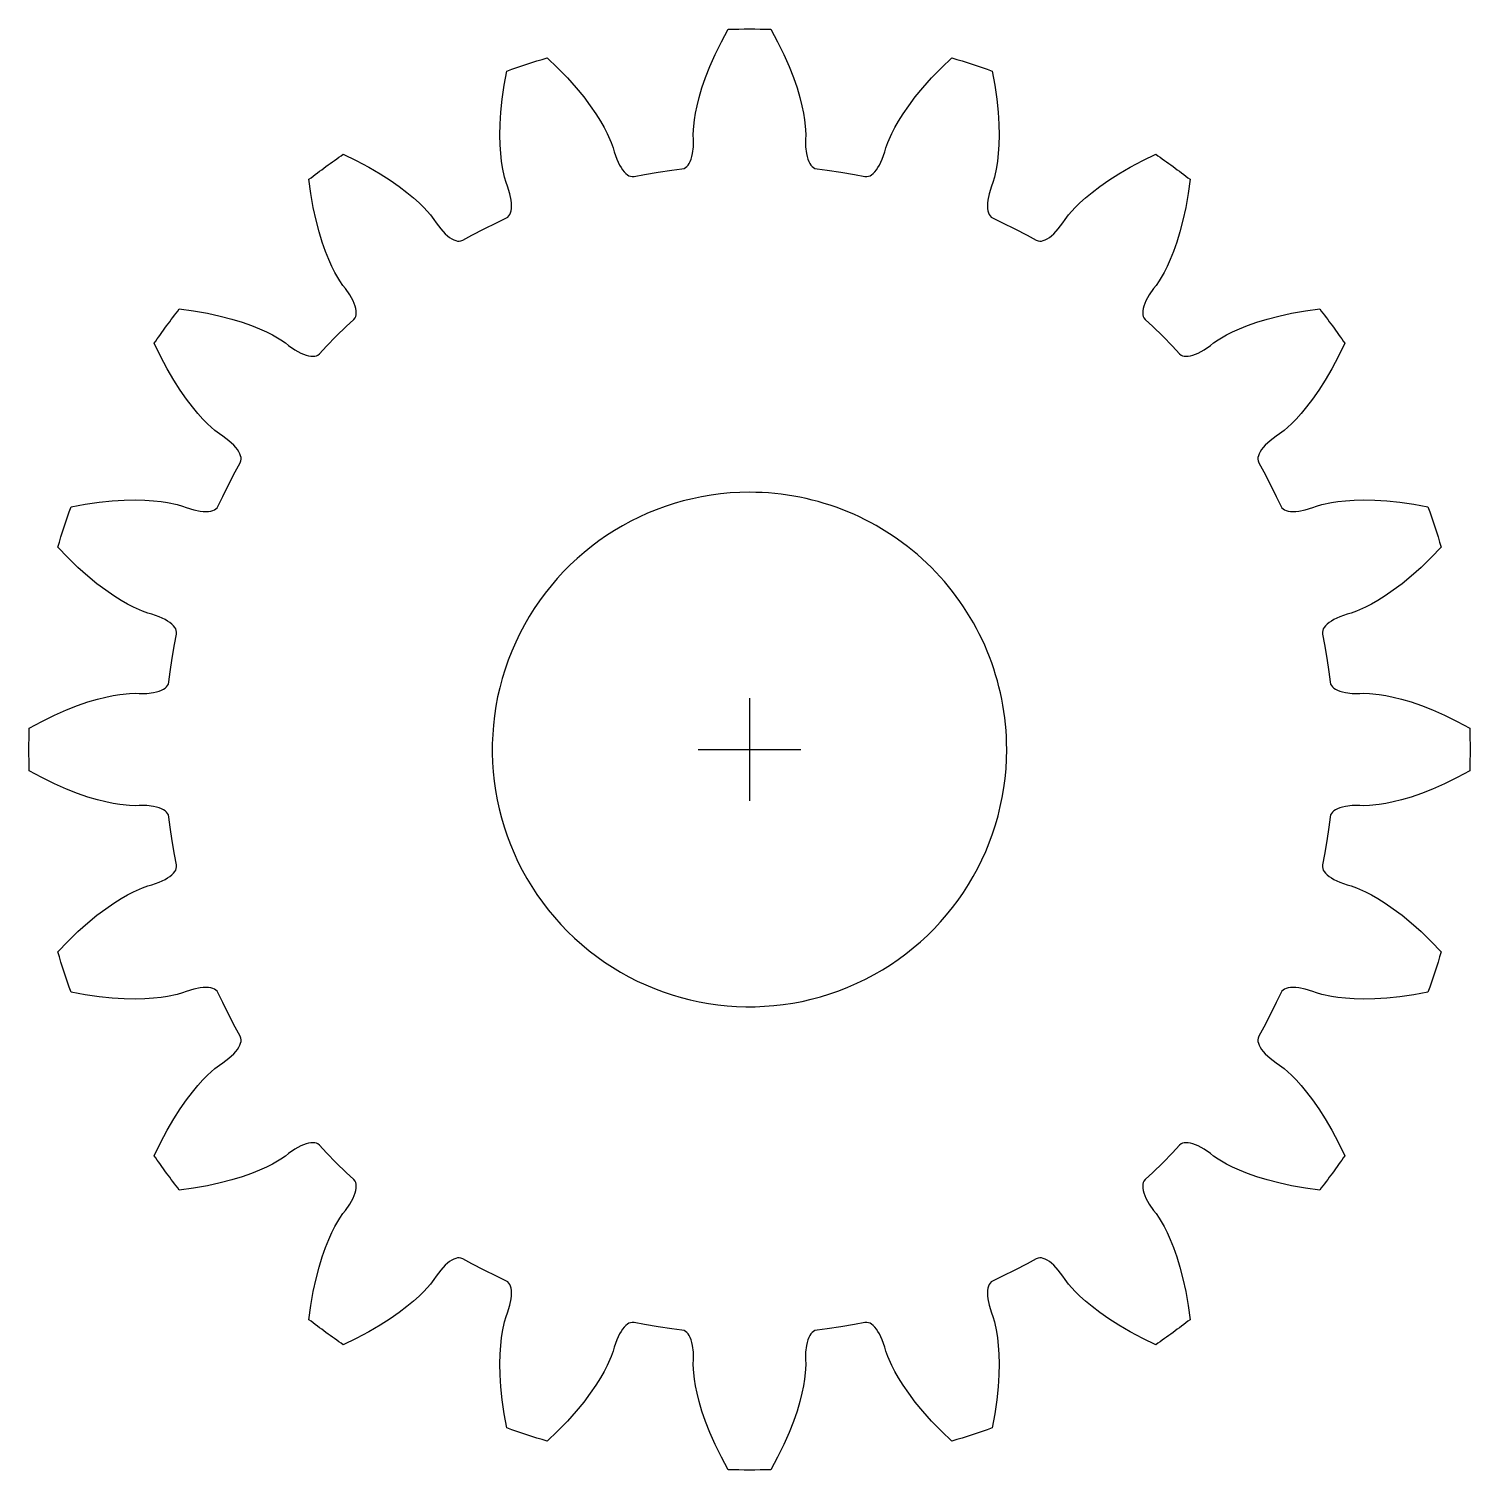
# Model space of a CAD drawing. Extents: x -7 to 7, y 51.7 to 65.7.
import ezdxf

# ---------------------------------------------------------------- set-up
doc = ezdxf.new("R2010")
doc.units = 0
doc.layers.get('0').update_dxf_attribs({"linetype": 'CONTINUOUS'})

msp = doc.modelspace()

# ---------------------------------------------------------------- linework, layer by layer
at = {"color": 7}
for points in [[(-1.966698, 65.417359), (-1.865176, 65.321144), (-1.769843, 65.223029), (-1.684392, 65.127339), (-1.611292, 65.038227), (-1.547332, 64.953256), (-1.492937, 64.874273), (-1.448248, 64.803199), (-1.411996, 64.73988), (-1.382275, 64.682574), (-1.34327, 64.594714), (-1.325258, 64.543187), (-1.315168, 64.506392), (-1.290879, 64.435053), (-1.263397, 64.375965), (-1.248761, 64.351058), (-1.233693, 64.329247), (-1.218318, 64.310542), (-1.202758, 64.294954), (-1.187133, 64.282474), (-1.171575, 64.273104), (-1.156213, 64.266824), (-1.141148, 64.263634), (-1.119406, 64.264566), (-1.020293, 64.283595), (-0.888483, 64.306051), (-0.756185, 64.325426), (-0.656042, 64.337956), (-0.635076, 64.343786), (-0.621735, 64.351476), (-0.609067, 64.3622), (-0.597167, 64.37592), (-0.586163, 64.392617), (-0.576181, 64.41225), (-0.567338, 64.434791), (-0.559748, 64.460191), (-0.553525, 64.488402), (-0.545648, 64.553091), (-0.544593, 64.628444), (-0.546367, 64.666556), (-0.545159, 64.721128), (-0.535214, 64.816741), (-0.524657, 64.880427), (-0.509746, 64.951849), (-0.489208, 65.033254), (-0.461882, 65.12518), (-0.42731, 65.225756), (-0.385324, 65.333096), (-0.333625, 65.450509), (-0.273278, 65.573281), (-0.206456, 65.69616)], [(0.206454, 65.69616), (0.273276, 65.573281), (0.333623, 65.450509), (0.385322, 65.333096), (0.427307, 65.225756), (0.461879, 65.12518), (0.489205, 65.033254), (0.509744, 64.951849), (0.524654, 64.880427), (0.535212, 64.816741), (0.545157, 64.721128), (0.546365, 64.666556), (0.544591, 64.628444), (0.545646, 64.553091), (0.553523, 64.488402), (0.559746, 64.460191), (0.567336, 64.434791), (0.576179, 64.41225), (0.586161, 64.392617), (0.597164, 64.37592), (0.609064, 64.3622), (0.621733, 64.351476), (0.635074, 64.343786), (0.65604, 64.337956), (0.756183, 64.325426), (0.888481, 64.306051), (1.020291, 64.283595), (1.119404, 64.264566), (1.141146, 64.263634), (1.156211, 64.266824), (1.171573, 64.273104), (1.187131, 64.282474), (1.202756, 64.294954), (1.218316, 64.310542), (1.233691, 64.329247), (1.248759, 64.351058), (1.263395, 64.375965), (1.290877, 64.435053), (1.315166, 64.506392), (1.325256, 64.543187), (1.343268, 64.594714), (1.382273, 64.682574), (1.411994, 64.73988), (1.448246, 64.803199), (1.492935, 64.874273), (1.54733, 64.953256), (1.61129, 65.038227), (1.68439, 65.127339), (1.769841, 65.223029), (1.865173, 65.321144), (1.966696, 65.417359)], [(-3.947335, 64.480665), (-3.821049, 64.420531), (-3.700064, 64.356678), (-3.589225, 64.292077), (-3.492166, 64.229916), (-3.405079, 64.168869), (-3.328939, 64.110561), (-3.264473, 64.056775), (-3.210429, 64.007758), (-3.164455, 63.962441), (-3.100209, 63.890934), (-3.067156, 63.847495), (-3.046189, 63.815619), (-3.001044, 63.755278), (-2.956648, 63.707573), (-2.935031, 63.688408), (-2.913961, 63.67232), (-2.893558, 63.659282), (-2.873943, 63.649266), (-2.855227, 63.642226), (-2.837535, 63.638116), (-2.820983, 63.636886), (-2.805669, 63.638506), (-2.78528, 63.646116), (-2.696898, 63.694841), (-2.578479, 63.756931), (-2.458643, 63.81624), (-2.367273, 63.859103), (-2.349135, 63.871128), (-2.338824, 63.882566), (-2.330094, 63.89668), (-2.323014, 63.913406), (-2.317704, 63.932686), (-2.314274, 63.954443), (-2.312834, 63.978613), (-2.313464, 64.005115), (-2.316264, 64.033868), (-2.328762, 64.097825), (-2.351044, 64.169816), (-2.364508, 64.205514), (-2.380222, 64.257787), (-2.400309, 64.351794), (-2.409949, 64.415625), (-2.417839, 64.488159), (-2.423459, 64.571927), (-2.425879, 64.667798), (-2.424079, 64.774136), (-2.417319, 64.889196), (-2.404433, 65.016838), (-2.384978, 65.15225), (-2.359399, 65.289763)], [(2.359397, 65.289763), (2.384976, 65.15225), (2.404431, 65.016838), (2.417317, 64.889196), (2.424077, 64.774136), (2.425877, 64.667798), (2.423457, 64.571927), (2.417837, 64.488159), (2.409947, 64.415625), (2.400307, 64.351794), (2.38022, 64.257787), (2.364506, 64.205514), (2.351042, 64.169816), (2.32876, 64.097825), (2.316262, 64.033868), (2.313462, 64.005115), (2.312831, 63.978613), (2.314271, 63.954443), (2.317701, 63.932686), (2.323012, 63.913406), (2.330092, 63.89668), (2.338822, 63.882566), (2.349133, 63.871128), (2.367271, 63.859103), (2.458641, 63.81624), (2.578476, 63.756931), (2.696896, 63.694841), (2.785278, 63.646116), (2.805667, 63.638506), (2.820981, 63.636886), (2.837533, 63.638116), (2.855225, 63.642226), (2.873941, 63.649266), (2.893556, 63.659282), (2.913959, 63.67232), (2.935029, 63.688408), (2.956646, 63.707573), (3.001042, 63.755278), (3.046187, 63.815619), (3.067154, 63.847495), (3.100207, 63.890934), (3.164453, 63.962441), (3.210427, 64.007758), (3.264471, 64.056775), (3.328936, 64.110561), (3.405076, 64.168869), (3.492163, 64.229916), (3.589223, 64.292077), (3.700062, 64.356678), (3.821047, 64.420531), (3.947333, 64.480665)], [(-5.541578, 62.977772), (-5.40289, 62.959605), (-5.268094, 62.936263), (-5.142717, 62.909075), (-5.031199, 62.879948), (-4.92951, 62.8488), (-4.839078, 62.816874), (-4.761148, 62.785641), (-4.694602, 62.755723), (-4.636874, 62.726831), (-4.553676, 62.678677), (-4.508817, 62.647578), (-4.479027, 62.623741), (-4.417445, 62.580303), (-4.36048, 62.548653), (-4.333999, 62.537106), (-4.308989, 62.528316), (-4.285555, 62.522216), (-4.263804, 62.518756), (-4.243828, 62.517844), (-4.225733, 62.519404), (-4.209611, 62.523354), (-4.195547, 62.529624), (-4.178506, 62.543158), (-4.109506, 62.61681), (-4.016068, 62.712453), (-3.920425, 62.80589), (-3.846773, 62.87489), (-3.833239, 62.891931), (-3.826969, 62.905995), (-3.823019, 62.922117), (-3.821459, 62.940212), (-3.822372, 62.960188), (-3.825832, 62.981939), (-3.831932, 63.005373), (-3.840722, 63.030383), (-3.852269, 63.056864), (-3.883919, 63.113829), (-3.927357, 63.175412), (-3.951194, 63.205202), (-3.982293, 63.250061), (-4.030447, 63.333259), (-4.059339, 63.390987), (-4.089257, 63.457533), (-4.12049, 63.535463), (-4.152416, 63.625895), (-4.183564, 63.727584), (-4.21269, 63.839102), (-4.239878, 63.964479), (-4.26322, 64.099275), (-4.281387, 64.237962)], [(4.281385, 64.237962), (4.263218, 64.099275), (4.239876, 63.964479), (4.212688, 63.839102), (4.183562, 63.727584), (4.152414, 63.625895), (4.120488, 63.535463), (4.089254, 63.457533), (4.059336, 63.390987), (4.030444, 63.333259), (3.98229, 63.250061), (3.951191, 63.205202), (3.927354, 63.175412), (3.883916, 63.113829), (3.852266, 63.056864), (3.840719, 63.030383), (3.831929, 63.005373), (3.825829, 62.981939), (3.822369, 62.960188), (3.821457, 62.940212), (3.823017, 62.922117), (3.826967, 62.905995), (3.833237, 62.891931), (3.846771, 62.87489), (3.920423, 62.80589), (4.016066, 62.712453), (4.109503, 62.61681), (4.178503, 62.543158), (4.195544, 62.529624), (4.209608, 62.523354), (4.22573, 62.519404), (4.243825, 62.517844), (4.263801, 62.518756), (4.285552, 62.522216), (4.308986, 62.528316), (4.333996, 62.537106), (4.360477, 62.548653), (4.417443, 62.580303), (4.479025, 62.623741), (4.508815, 62.647578), (4.553674, 62.678677), (4.636872, 62.726831), (4.6946, 62.755723), (4.761146, 62.785641), (4.839076, 62.816874), (4.929508, 62.8488), (5.031197, 62.879948), (5.142715, 62.909075), (5.268092, 62.936263), (5.402888, 62.959605), (5.541576, 62.977772)], [(-6.593378, 61.055784), (-6.455865, 61.081363), (-6.320453, 61.100818), (-6.192811, 61.113704), (-6.077751, 61.120464), (-5.971413, 61.122264), (-5.875542, 61.119844), (-5.791774, 61.114224), (-5.71924, 61.106334), (-5.655409, 61.096694), (-5.561402, 61.076607), (-5.509129, 61.060893), (-5.473431, 61.047429), (-5.40144, 61.025147), (-5.337483, 61.012649), (-5.30873, 61.009849), (-5.282228, 61.009218), (-5.258058, 61.010658), (-5.236301, 61.014088), (-5.217021, 61.019398), (-5.200295, 61.026478), (-5.186181, 61.035208), (-5.174743, 61.045519), (-5.162718, 61.063657), (-5.119855, 61.155028), (-5.060546, 61.274863), (-4.998457, 61.393283), (-4.949732, 61.481665), (-4.942122, 61.502054), (-4.940502, 61.517368), (-4.941732, 61.53392), (-4.945842, 61.551612), (-4.952882, 61.570328), (-4.962898, 61.589943), (-4.975936, 61.610346), (-4.992024, 61.631416), (-5.011189, 61.653033), (-5.058893, 61.697429), (-5.119234, 61.742574), (-5.15111, 61.763541), (-5.194549, 61.796594), (-5.266056, 61.86084), (-5.311373, 61.906814), (-5.36039, 61.960858), (-5.414176, 62.025323), (-5.472484, 62.101463), (-5.533531, 62.18855), (-5.595692, 62.285609), (-5.660293, 62.396449), (-5.724146, 62.517434), (-5.78428, 62.64372)], [(5.784278, 62.64372), (5.724144, 62.517434), (5.660291, 62.396449), (5.59569, 62.285609), (5.533529, 62.18855), (5.472482, 62.101463), (5.414174, 62.025323), (5.360388, 61.960858), (5.311371, 61.906814), (5.266054, 61.86084), (5.194547, 61.796594), (5.151108, 61.763541), (5.119232, 61.742574), (5.058891, 61.697429), (5.011187, 61.653033), (4.992022, 61.631416), (4.975934, 61.610346), (4.962896, 61.589943), (4.95288, 61.570328), (4.94584, 61.551612), (4.94173, 61.53392), (4.9405, 61.517368), (4.94212, 61.502054), (4.94973, 61.481665), (4.998455, 61.393283), (5.060544, 61.274863), (5.119853, 61.155028), (5.162716, 61.063657), (5.174741, 61.045519), (5.186179, 61.035208), (5.200293, 61.026478), (5.217019, 61.019398), (5.236299, 61.014088), (5.258056, 61.010658), (5.282226, 61.009218), (5.308728, 61.009849), (5.337481, 61.012649), (5.401438, 61.025147), (5.473429, 61.047429), (5.509127, 61.060893), (5.5614, 61.076607), (5.655407, 61.096694), (5.719238, 61.106334), (5.791772, 61.114224), (5.87554, 61.119844), (5.971411, 61.122264), (6.077749, 61.120464), (6.192809, 61.113704), (6.320451, 61.100818), (6.455863, 61.081363), (6.593376, 61.055784)], [(-6.999775, 58.902841), (-6.876896, 58.969662), (-6.754124, 59.03001), (-6.636711, 59.081709), (-6.529372, 59.123694), (-6.428795, 59.158266), (-6.336869, 59.185592), (-6.255464, 59.206131), (-6.184042, 59.221041), (-6.120356, 59.231599), (-6.024743, 59.241544), (-5.970172, 59.242752), (-5.93206, 59.240978), (-5.856707, 59.242033), (-5.792018, 59.24991), (-5.763807, 59.256133), (-5.738407, 59.263723), (-5.715866, 59.272566), (-5.696233, 59.282548), (-5.679536, 59.293551), (-5.665816, 59.305451), (-5.655092, 59.31812), (-5.647402, 59.331461), (-5.641572, 59.352427), (-5.629042, 59.45257), (-5.609667, 59.584868), (-5.58721, 59.716678), (-5.568181, 59.815791), (-5.567249, 59.837533), (-5.570439, 59.852598), (-5.576719, 59.86796), (-5.586089, 59.883518), (-5.598569, 59.899143), (-5.614157, 59.914703), (-5.632862, 59.930078), (-5.654673, 59.945146), (-5.67958, 59.959782), (-5.738668, 59.987264), (-5.810007, 60.011553), (-5.846802, 60.021643), (-5.898329, 60.039655), (-5.986189, 60.07866), (-6.043495, 60.108381), (-6.106814, 60.144633), (-6.177888, 60.189322), (-6.256871, 60.243717), (-6.341842, 60.307677), (-6.430955, 60.380777), (-6.526645, 60.466228), (-6.62476, 60.56156), (-6.720975, 60.663083)], [(6.720973, 60.663083), (6.624759, 60.561561)], [(6.624759, 60.561561), (6.526644, 60.466229), (6.430954, 60.380778), (6.341842, 60.307678), (6.256871, 60.243717), (6.177888, 60.189322), (6.106814, 60.144633), (6.043495, 60.108381), (5.986189, 60.07866), (5.898329, 60.039655), (5.846802, 60.021643), (5.810007, 60.011553), (5.738668, 59.987264), (5.679579, 59.959782), (5.654672, 59.945146), (5.632861, 59.930078), (5.614156, 59.914703), (5.598568, 59.899143), (5.586088, 59.883518), (5.576718, 59.86796), (5.570438, 59.852598), (5.567248, 59.837533), (5.568181, 59.815791), (5.58721, 59.716678), (5.609666, 59.584868), (5.629041, 59.45257), (5.641571, 59.352427), (5.647401, 59.331461), (5.655091, 59.31812), (5.665815, 59.305452), (5.679535, 59.293552), (5.696232, 59.282548), (5.715865, 59.272566), (5.738406, 59.263723), (5.763806, 59.256133), (5.792017, 59.24991), (5.856706, 59.242033), (5.932059, 59.240978), (5.970171, 59.242752), (6.024742, 59.241544), (6.120355, 59.231599), (6.184041, 59.221042), (6.255463, 59.206131), (6.336869, 59.185593), (6.428795, 59.158267), (6.529371, 59.123695), (6.636711, 59.081709), (6.754124, 59.03001), (6.876896, 58.969663), (6.999775, 58.902841)], [(0, 59.196386), (0, 58.196386)], [(-0.5, 58.696386), (0.5, 58.696386)], [(-6.720975, 56.729689), (-6.62476, 56.831211), (-6.526645, 56.926543), (-6.430955, 57.011994), (-6.341842, 57.085095), (-6.256871, 57.149055), (-6.177888, 57.20345), (-6.106814, 57.248139), (-6.043495, 57.284391), (-5.986189, 57.314112), (-5.898329, 57.353117), (-5.846802, 57.371129), (-5.810007, 57.381219), (-5.738668, 57.405508), (-5.67958, 57.43299), (-5.654673, 57.447626), (-5.632862, 57.462694), (-5.614157, 57.478069), (-5.598569, 57.493629), (-5.586089, 57.509254), (-5.576719, 57.524812), (-5.570439, 57.540174), (-5.567249, 57.555239), (-5.568181, 57.576981), (-5.58721, 57.676094), (-5.609667, 57.807904), (-5.629042, 57.940202), (-5.641572, 58.040345), (-5.647402, 58.061311), (-5.655092, 58.074652), (-5.665816, 58.08732), (-5.679536, 58.09922), (-5.696233, 58.110224), (-5.715866, 58.120206), (-5.738407, 58.129049), (-5.763807, 58.136639), (-5.792018, 58.142862), (-5.856707, 58.150739), (-5.93206, 58.151794), (-5.970172, 58.15002), (-6.024743, 58.151228), (-6.120356, 58.161173), (-6.184042, 58.17173), (-6.255464, 58.186641), (-6.336869, 58.207179), (-6.428795, 58.234505), (-6.529372, 58.269077), (-6.636711, 58.311063), (-6.754124, 58.362762), (-6.876896, 58.423109), (-6.999775, 58.489931)], [(6.999775, 58.489931), (6.876896, 58.42311), (6.754124, 58.362762), (6.636711, 58.311063), (6.529371, 58.269078), (6.428795, 58.234506), (6.336869, 58.20718), (6.255463, 58.186641), (6.184041, 58.171731), (6.120355, 58.161173), (6.024742, 58.151228), (5.970171, 58.15002), (5.932059, 58.151794), (5.856706, 58.150739), (5.792017, 58.142862), (5.763806, 58.136639), (5.738406, 58.129049), (5.715865, 58.120206), (5.696232, 58.110224), (5.679535, 58.099221), (5.665815, 58.087321), (5.655091, 58.074652), (5.647401, 58.061311), (5.641571, 58.040345), (5.629041, 57.940203), (5.609666, 57.807904), (5.58721, 57.676094), (5.568181, 57.576981), (5.567248, 57.555239), (5.570438, 57.540174), (5.576718, 57.524812), (5.586088, 57.509254), (5.598568, 57.493629), (5.614156, 57.478069), (5.632861, 57.462694), (5.654672, 57.447626), (5.679579, 57.43299), (5.738668, 57.405508), (5.810007, 57.381219), (5.846802, 57.371129), (5.898329, 57.353117), (5.986189, 57.314112), (6.043495, 57.284391), (6.106814, 57.248139), (6.177888, 57.20345), (6.256871, 57.149055), (6.341842, 57.085095), (6.430954, 57.011995), (6.526644, 56.926544), (6.624759, 56.831212), (6.720974, 56.729689)], [(-5.784284, 54.74905), (-5.72415, 54.875336), (-5.660297, 54.996322), (-5.595696, 55.107161), (-5.533535, 55.20422), (-5.472488, 55.291307), (-5.41418, 55.367447), (-5.360394, 55.431912), (-5.311377, 55.485956), (-5.26606, 55.53193), (-5.194553, 55.596176), (-5.151113, 55.629229), (-5.119237, 55.650196), (-5.058896, 55.695341), (-5.011192, 55.739737), (-4.992027, 55.761354), (-4.975939, 55.782424), (-4.962901, 55.802828), (-4.952885, 55.822443), (-4.945845, 55.841159), (-4.941735, 55.858851), (-4.940505, 55.875403), (-4.942125, 55.890717), (-4.949735, 55.911106), (-4.99846, 55.999488), (-5.060549, 56.117907), (-5.119858, 56.237743), (-5.162721, 56.329113), (-5.174746, 56.347251), (-5.186185, 56.357562), (-5.200299, 56.366292), (-5.217025, 56.373372), (-5.236305, 56.378682), (-5.258062, 56.382112), (-5.282232, 56.383552), (-5.308734, 56.382922), (-5.337487, 56.380122), (-5.401444, 56.367624), (-5.473435, 56.345342), (-5.509133, 56.331877), (-5.561406, 56.316163), (-5.655413, 56.296076), (-5.719244, 56.286436), (-5.791778, 56.278546), (-5.875546, 56.272926), (-5.971417, 56.270506), (-6.077754, 56.272306), (-6.192815, 56.279066), (-6.320453, 56.291953), (-6.455865, 56.311408), (-6.593378, 56.336988)], [(6.593378, 56.336988), (6.455865, 56.311409), (6.320453, 56.291954), (6.192811, 56.279068), (6.077751, 56.272308), (5.971413, 56.270508), (5.875542, 56.272928), (5.791774, 56.278548), (5.71924, 56.286438), (5.655409, 56.296078), (5.561402, 56.316165), (5.509129, 56.331879), (5.473431, 56.345343), (5.40144, 56.367625), (5.337483, 56.380123), (5.30873, 56.382923), (5.282228, 56.383553), (5.258058, 56.382113), (5.236301, 56.378683), (5.217021, 56.373373), (5.200295, 56.366293), (5.186181, 56.357563), (5.174743, 56.347252), (5.162718, 56.329114), (5.119855, 56.237744), (5.060546, 56.117908), (4.998457, 55.999489), (4.949732, 55.911107), (4.942122, 55.890718), (4.940502, 55.875404), (4.941732, 55.858852), (4.945842, 55.84116), (4.952882, 55.822444), (4.962898, 55.802829), (4.975936, 55.782426), (4.992024, 55.761356), (5.011189, 55.739739), (5.058893, 55.695343), (5.119234, 55.650198), (5.15111, 55.629231), (5.194549, 55.596178), (5.266056, 55.531932), (5.311373, 55.485957), (5.36039, 55.431913), (5.414176, 55.367448), (5.472484, 55.291308), (5.533531, 55.204221), (5.595692, 55.107162), (5.660293, 54.996323), (5.724146, 54.875338), (5.78428, 54.749052)], [(-4.281387, 53.154805), (-4.26322, 53.293492), (-4.239878, 53.428288), (-4.21269, 53.553665), (-4.183564, 53.665183), (-4.152416, 53.766872), (-4.12049, 53.857304), (-4.089257, 53.935234), (-4.059339, 54.00178), (-4.030447, 54.059509), (-3.982293, 54.142707), (-3.951194, 54.187566), (-3.927357, 54.217356), (-3.883919, 54.278938), (-3.852269, 54.335903), (-3.840722, 54.362384), (-3.831932, 54.387394), (-3.825832, 54.410828), (-3.822372, 54.432579), (-3.82146, 54.452555), (-3.82302, 54.47065), (-3.82697, 54.486772), (-3.83324, 54.500836), (-3.846774, 54.517877), (-3.920426, 54.586877), (-4.016069, 54.680314), (-4.109506, 54.775957), (-4.178506, 54.849609), (-4.195547, 54.863143), (-4.209611, 54.869413), (-4.225733, 54.873363), (-4.243828, 54.874923), (-4.263804, 54.874011), (-4.285555, 54.870551), (-4.308989, 54.864451), (-4.333999, 54.855661), (-4.36048, 54.844114), (-4.417445, 54.812464), (-4.479027, 54.769026), (-4.508817, 54.745189), (-4.553676, 54.71409), (-4.636874, 54.665936), (-4.694602, 54.637044), (-4.761148, 54.607126), (-4.839078, 54.575893), (-4.92951, 54.543967), (-5.031199, 54.512819), (-5.142717, 54.483693), (-5.268095, 54.456505), (-5.40289, 54.433163), (-5.541578, 54.414996)], [(5.541581, 54.414999), (5.402894, 54.433165), (5.268098, 54.456507), (5.142721, 54.483695), (5.031203, 54.512821), (4.929514, 54.543969), (4.839082, 54.575895), (4.761151, 54.607128), (4.694606, 54.637046), (4.636877, 54.665938), (4.553679, 54.714092), (4.50882, 54.745191), (4.47903, 54.769028), (4.417448, 54.812466), (4.360483, 54.844116), (4.334002, 54.855663), (4.308992, 54.864453), (4.285558, 54.870553), (4.263807, 54.874013), (4.243831, 54.874925), (4.225736, 54.873365), (4.209614, 54.869415), (4.19555, 54.863145), (4.178509, 54.849611), (4.109509, 54.775959), (4.016072, 54.680316), (3.920429, 54.586879), (3.846777, 54.517879), (3.833243, 54.500838), (3.826973, 54.486774), (3.823023, 54.470652), (3.821463, 54.452557), (3.822375, 54.432581), (3.825835, 54.41083), (3.831935, 54.387396), (3.840725, 54.362386), (3.852272, 54.335905), (3.883922, 54.27894), (3.92736, 54.217358), (3.951197, 54.187568), (3.982296, 54.142709), (4.03045, 54.059511), (4.059342, 54.001783), (4.08926, 53.935237), (4.120493, 53.857307), (4.152419, 53.766875), (4.183567, 53.665186), (4.212693, 53.553668), (4.239881, 53.42829), (4.263223, 53.293495), (4.28139, 53.154807)], [(-2.359398, 52.103008), (-2.384977, 52.240521), (-2.404432, 52.375933), (-2.417318, 52.503575), (-2.424078, 52.618635), (-2.425878, 52.724973), (-2.423458, 52.820844), (-2.417838, 52.904612), (-2.409948, 52.977146), (-2.400308, 53.040977), (-2.380221, 53.134984), (-2.364507, 53.187257), (-2.351043, 53.222955), (-2.328761, 53.294946), (-2.316263, 53.358903), (-2.313463, 53.387656), (-2.312833, 53.414158), (-2.314273, 53.438328), (-2.317703, 53.460085), (-2.323013, 53.479365), (-2.330093, 53.496091), (-2.338823, 53.510205), (-2.349134, 53.521643), (-2.367272, 53.533668), (-2.458642, 53.576531), (-2.578478, 53.63584), (-2.696897, 53.697929), (-2.785279, 53.746654), (-2.805668, 53.754264), (-2.820982, 53.755884), (-2.837534, 53.754654), (-2.855226, 53.750544), (-2.873942, 53.743504), (-2.893557, 53.733488), (-2.91396, 53.72045), (-2.93503, 53.704362), (-2.956647, 53.685197), (-3.001043, 53.637493), (-3.046188, 53.577152), (-3.067155, 53.545276), (-3.100208, 53.501837), (-3.164455, 53.43033), (-3.210429, 53.385013), (-3.264473, 53.335996), (-3.328938, 53.28221), (-3.405078, 53.223902), (-3.492165, 53.162855), (-3.589224, 53.100694), (-3.700063, 53.036093), (-3.821049, 52.97224), (-3.947334, 52.912106)], [(3.947336, 52.912102), (3.82105, 52.972236), (3.700064, 53.03609), (3.589225, 53.100691), (3.492166, 53.162852), (3.405079, 53.223899), (3.328938, 53.282208), (3.264474, 53.335994), (3.21043, 53.385011), (3.164456, 53.430328), (3.10021, 53.501835), (3.067157, 53.545274), (3.04619, 53.57715), (3.001045, 53.637491), (2.956649, 53.685195), (2.935032, 53.70436), (2.913962, 53.720448), (2.893559, 53.733486), (2.873944, 53.743502), (2.855227, 53.750542), (2.837535, 53.754652), (2.820983, 53.755882), (2.805669, 53.754262), (2.78528, 53.746652), (2.696898, 53.697927), (2.578479, 53.635838), (2.458643, 53.576529), (2.367273, 53.533666), (2.349135, 53.521641), (2.338824, 53.510203), (2.330094, 53.496089), (2.323014, 53.479363), (2.317704, 53.460083), (2.314274, 53.438326), (2.312834, 53.414156), (2.313464, 53.387654), (2.316264, 53.358901), (2.328763, 53.294944), (2.351045, 53.222953), (2.364509, 53.187255), (2.380223, 53.134982), (2.40031, 53.040975), (2.40995, 52.977144), (2.41784, 52.90461), (2.42346, 52.820842), (2.42588, 52.724971), (2.42408, 52.618633), (2.41732, 52.503573), (2.404433, 52.375933), (2.384978, 52.240521), (2.359398, 52.103008)], [(-0.206455, 51.696611), (-0.273276, 51.81949), (-0.333624, 51.942262), (-0.385323, 52.059675), (-0.427308, 52.167014), (-0.46188, 52.267591), (-0.489206, 52.359517), (-0.509745, 52.440922), (-0.524655, 52.512344), (-0.535213, 52.57603), (-0.545158, 52.671643), (-0.546366, 52.726214), (-0.544592, 52.764326), (-0.545647, 52.839679), (-0.553524, 52.904368), (-0.559747, 52.932579), (-0.567337, 52.957979), (-0.57618, 52.98052), (-0.586162, 53.000153), (-0.597165, 53.01685), (-0.609065, 53.03057), (-0.621734, 53.041294), (-0.635075, 53.048984), (-0.656041, 53.054814), (-0.756184, 53.067344), (-0.888482, 53.08672), (-1.020292, 53.109176), (-1.119405, 53.128205), (-1.141147, 53.129137), (-1.156212, 53.125947), (-1.171574, 53.119667), (-1.187132, 53.110297), (-1.202757, 53.097817), (-1.218317, 53.082229), (-1.233692, 53.063524), (-1.24876, 53.041713), (-1.263396, 53.016806), (-1.290878, 52.957718), (-1.315167, 52.886379), (-1.325257, 52.849584), (-1.343269, 52.798057), (-1.382274, 52.710197), (-1.411995, 52.652891), (-1.448247, 52.589572), (-1.492936, 52.518498), (-1.547331, 52.439515), (-1.611291, 52.354544), (-1.684391, 52.265432), (-1.769842, 52.169741), (-1.865174, 52.071626), (-1.966697, 51.975411)], [(1.966697, 51.975411), (1.865175, 52.071626), (1.769843, 52.169741), (1.684392, 52.265432), (1.611291, 52.354544), (1.547331, 52.439515), (1.492936, 52.518498), (1.448247, 52.589572), (1.411995, 52.652891), (1.382274, 52.710197), (1.343269, 52.798057), (1.325257, 52.849584), (1.315167, 52.886379), (1.290878, 52.957718), (1.263396, 53.016806), (1.24876, 53.041713), (1.233692, 53.063524), (1.218317, 53.082229), (1.202757, 53.097817), (1.187132, 53.110297), (1.171574, 53.119667), (1.156212, 53.125947), (1.141147, 53.129137), (1.119405, 53.128205), (1.020292, 53.109176), (0.888482, 53.08672), (0.756184, 53.067344), (0.656041, 53.054814), (0.635075, 53.048984), (0.621734, 53.041294), (0.609066, 53.03057), (0.597166, 53.01685), (0.586162, 53.000153), (0.57618, 52.98052), (0.567337, 52.957979), (0.559747, 52.932579), (0.553524, 52.904368), (0.545647, 52.839679), (0.544592, 52.764326), (0.546366, 52.726214), (0.545158, 52.671643), (0.535213, 52.57603), (0.524656, 52.512344), (0.509745, 52.440922), (0.489207, 52.359517), (0.461881, 52.267591), (0.427309, 52.167014), (0.385323, 52.059675), (0.333624, 51.942262), (0.273277, 51.81949), (0.206455, 51.696611)]]:
    msp.add_lwpolyline(points, dxfattribs=at)
msp.add_lwpolyline([(0, 61.196388)], close=True, dxfattribs=at)
for points in [[(-0.206456, 65.69616), (-0.068849, 65.700218), (0.068847, 65.700218), (0.206454, 65.69616)], [(-2.359399, 65.289763), (-2.229782, 65.336146), (-2.098824, 65.378697), (-1.966698, 65.417359)], [(1.966696, 65.417359), (2.098822, 65.378697), (2.229779, 65.336146), (2.359397, 65.289763)], [(-4.281387, 64.237962), (-4.172446, 64.322129), (-4.061047, 64.403065), (-3.947335, 64.480665)], [(3.947333, 64.480665), (4.061045, 64.403065), (4.172444, 64.322129), (4.281385, 64.237962)], [(-5.78428, 62.64372), (-5.706681, 62.757432), (-5.625745, 62.868831), (-5.541578, 62.977772)], [(5.541576, 62.977772), (5.625742, 62.868831), (5.706678, 62.757432), (5.784278, 62.64372)], [(0, 61.196388), (-1.011156, 61.196388), (-1.922748, 60.587282), (-2.309701, 59.653095)], [(1.767768, 60.464154), (1.298927, 60.932996), (0.663042, 61.196388), (0, 61.196388)], [(-6.720975, 60.663083), (-6.682312, 60.795209), (-6.639761, 60.926166), (-6.593378, 61.055784)], [(6.593376, 61.055784), (6.639759, 60.926166), (6.68231, 60.795209), (6.720973, 60.663083)], [(2.500002, 58.696386), (2.500002, 59.359428), (2.23661, 59.995313), (1.767768, 60.464154)], [(-2.309701, 59.653095), (-2.696653, 58.718909), (-2.482764, 57.643613), (-1.767768, 56.928618)], [(-6.999775, 58.489931), (-7.003834, 58.627538), (-7.003834, 58.765234), (-6.999775, 58.902841)], [(6.999775, 58.902841), (7.003833, 58.765235), (7.003833, 58.627538), (6.999775, 58.489931)], [(0.956709, 56.386686), (1.890896, 56.773638), (2.500002, 57.68523), (2.500002, 58.696386)], [(-1.767768, 56.928618), (-1.052773, 56.213622), (0.022523, 55.999733), (0.956709, 56.386686)], [(-6.593378, 56.336988), (-6.639761, 56.466605), (-6.682312, 56.597563), (-6.720975, 56.729689)], [(6.720974, 56.729689), (6.682312, 56.597563), (6.639761, 56.466606), (6.593378, 56.336988)], [(-5.541578, 54.414996), (-5.625746, 54.523937), (-5.706683, 54.635337), (-5.784284, 54.74905)], [(5.78428, 54.749052), (5.706682, 54.635339), (5.625747, 54.52394), (5.541581, 54.414999)], [(-3.947334, 52.912106), (-4.061047, 52.989704), (-4.172446, 53.070639), (-4.281387, 53.154805)], [(4.28139, 53.154807), (4.172448, 53.070639), (4.061049, 52.989703), (3.947336, 52.912102)], [(-1.966697, 51.975411), (-2.098823, 52.014074), (-2.22978, 52.056625), (-2.359398, 52.103008)], [(2.359398, 52.103008), (2.229781, 52.056625), (2.098823, 52.014074), (1.966697, 51.975411)], [(0.206455, 51.696611), (0.068849, 51.692552), (-0.068848, 51.692552), (-0.206455, 51.696611)]]:
    msp.add_open_spline(points, degree=3, dxfattribs=at)

doc.saveas('drawing.dxf')
